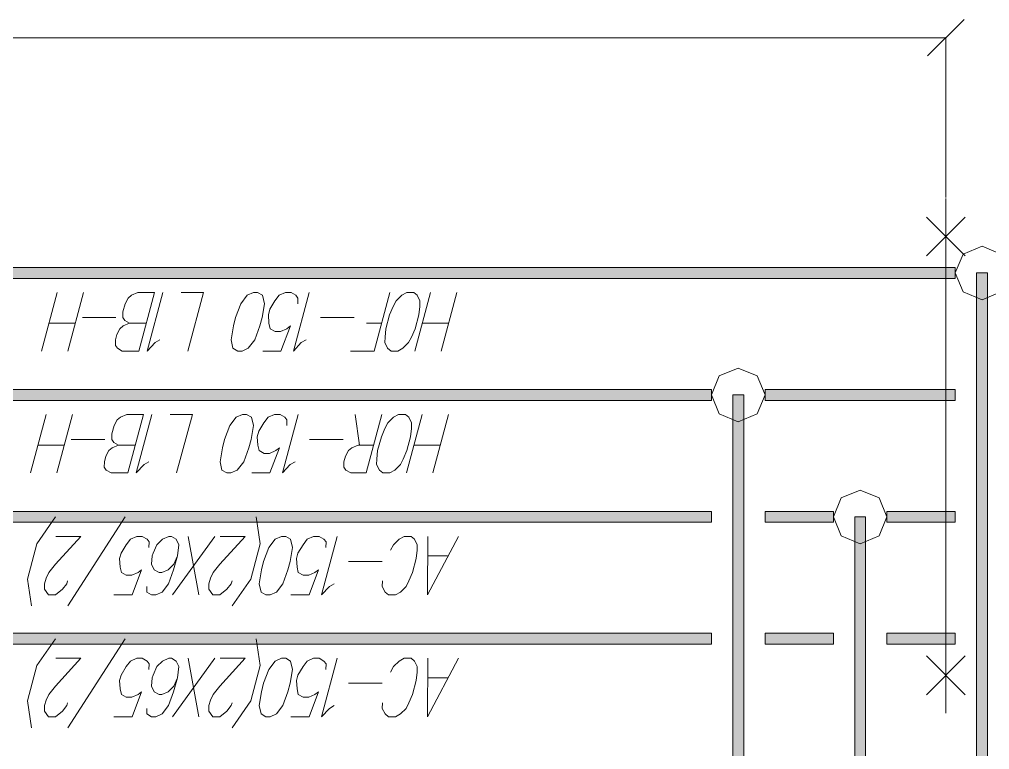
# Model space of a CAD drawing. Header units: millimetres. Extents: x 261 to 114907, y 32 to 1998430.
# Drawn here: x 49039 to 53020, y 1956897 to 1959892 of the extents above; entities that cross this region are included whole.
import ezdxf

# ---------------------------------------------------------------- set-up
doc = ezdxf.new("R2010")
doc.units = ezdxf.units.MM

msp = doc.modelspace()

# ---------------------------------------------------------------- hatches: boundary and pattern name
h = msp.add_hatch(color=0)
h.dxf.hatch_style = 2
h.paths.add_polyline_path([(45699, 1958829.8), (45699, 1958874.6), (52878.9, 1958874.6), (52878.9, 1958829.8)])
h = msp.add_hatch(color=0)
h.dxf.hatch_style = 2
h.paths.add_polyline_path([(53011.7, 1954716.6), (52966.4, 1954716.6), (52966.4, 1958852.2), (53011.7, 1958852.2)])
h = msp.add_hatch(color=0)
h.dxf.hatch_style = 2
h.paths.add_polyline_path([(46699.6, 1958329.5), (46699.6, 1958374.7), (51878.8, 1958374.7), (51878.8, 1958329.5)])
h = msp.add_hatch(color=0)
h.dxf.hatch_style = 2
h.paths.add_polyline_path([(52099, 1958329.5), (52099, 1958374.7), (52878.9, 1958374.7), (52878.9, 1958329.5)])
h = msp.add_hatch(color=0)
h.dxf.hatch_style = 2
h.paths.add_polyline_path([(52011.5, 1955697), (51966.3, 1955697), (51966.3, 1958351.9), (52011.5, 1958351.9)])
h = msp.add_hatch(color=0)
h.dxf.hatch_style = 2
h.paths.add_polyline_path([(47199.4, 1957829.6), (47199.4, 1957874.4), (51878.8, 1957874.4), (51878.8, 1957829.6)])
h = msp.add_hatch(color=0)
h.dxf.hatch_style = 2
h.paths.add_polyline_path([(52099, 1957829.6), (52099, 1957874.4), (52379.1, 1957874.4), (52379.1, 1957829.6)])
h = msp.add_hatch(color=0)
h.dxf.hatch_style = 2
h.paths.add_polyline_path([(52511.4, 1955196.7), (52466.5, 1955196.7), (52466.5, 1957852), (52511.4, 1957852)])
h = msp.add_hatch(color=0)
h.dxf.hatch_style = 2
h.paths.add_polyline_path([(52598.8, 1957829.6), (52598.8, 1957874.4), (52878.9, 1957874.4), (52878.9, 1957829.6)])
h = msp.add_hatch(color=0)
h.dxf.hatch_style = 2
h.paths.add_polyline_path([(47199.4, 1957329.3), (47199.4, 1957374.1), (51878.8, 1957374.1), (51878.8, 1957329.3)])
h = msp.add_hatch(color=0)
h.dxf.hatch_style = 2
h.paths.add_polyline_path([(52099, 1957329.3), (52099, 1957374.1), (52379.1, 1957374.1), (52379.1, 1957329.3)])
h = msp.add_hatch(color=0)
h.dxf.hatch_style = 2
h.paths.add_polyline_path([(52598.8, 1957329.3), (52598.8, 1957374.1), (52878.9, 1957374.1), (52878.9, 1957329.3)])

# ---------------------------------------------------------------- linework, layer by layer
at = {"color": 0, "lineweight": 0}
for points in [[(52765.6, 1959742.4), (52916, 1959892.4)], [(46339.3, 1959817.4), (52841, 1959817.4)], [(52841, 1959161.6), (52841, 1959819.6)], [(52841, 1957046.2), (52841, 1959158.1)], [(52761.3, 1958922.4), (52920.3, 1959081.8)], [(52920.3, 1958922.4), (52761.3, 1959081.8)], [(49129.5, 1958532), (49193.7, 1958772)], [(49302.3, 1958772), (49238.1, 1958532)], [(49594.1, 1958772), (49529.4, 1958532), (49460.9, 1958532), (49441.1, 1958543.6), (49432.9, 1958554.8), (49433.3, 1958577.7), (49439.4, 1958600.5), (49451, 1958623.3), (49465.6, 1958635), (49491.5, 1958646.2), (49560, 1958646.2)], [(49491.5, 1958646.2), (49471.7, 1958657.8), (49463.5, 1958669), (49463.9, 1958692.3), (49473, 1958726.3), (49485, 1958749.2), (49499.3, 1958760.8), (49525.1, 1958772), (49594.1, 1958772)], [(49616, 1958577.7), (49595.8, 1958566.5), (49563.9, 1958532), (49628.1, 1958772)], [(49729.8, 1958532), (49794, 1958772), (49702.6, 1958772)], [(50038.3, 1958532), (50112.4, 1958532), (50151.7, 1958635), (50137, 1958623.3), (50111.2, 1958612.1), (50088.3, 1958612.1), (50068.5, 1958623.3), (50063.3, 1958646.2), (50060.7, 1958680.7), (50067.2, 1958703.5), (50087.5, 1958738), (50105.1, 1958760.8), (50131, 1958772), (50153.8, 1958772), (50173.6, 1958760.8), (50182.3, 1958749.2), (50181.8, 1958726.3)], [(50216.3, 1958577.7), (50196, 1958566.5), (50164.2, 1958532), (50228.4, 1958772)], [(50559.7, 1958772), (50495.5, 1958532), (50398.1, 1958532)], [(50661.4, 1958532), (50725.6, 1958772)], [(50834.2, 1958772), (50770, 1958532)], [(49268.7, 1958646.2), (49160.1, 1958646.2)], [(49435, 1958669), (49297.6, 1958669)], [(50412.4, 1958669), (50274.9, 1958669)], [(50526.1, 1958646.2), (50463.2, 1958646.2)], [(50800.6, 1958646.2), (50692, 1958646.2)], [(49084.3, 1958032.1), (49148.5, 1958272.1)], [(49257.1, 1958272.1), (49192.9, 1958032.1)], [(49548.8, 1958272.1), (49484.2, 1958032.1), (49415.7, 1958032.1), (49395.8, 1958043.3), (49387.6, 1958055), (49388.1, 1958077.8), (49394.1, 1958100.6), (49405.7, 1958123.5), (49420.4, 1958134.7), (49446.2, 1958146.3), (49514.8, 1958146.3)], [(49446.2, 1958146.3), (49426.4, 1958157.5), (49418.2, 1958169.2), (49418.7, 1958192), (49427.7, 1958226.5), (49439.8, 1958249.3), (49454, 1958260.5), (49479.9, 1958272.1), (49548.8, 1958272.1)], [(49570.8, 1958077.8), (49550.5, 1958066.2), (49518.6, 1958032.1), (49582.8, 1958272.1)], [(49684.5, 1958032.1), (49748.8, 1958272.1), (49657.4, 1958272.1)], [(49993.1, 1958032.1), (50067.2, 1958032.1), (50106.4, 1958134.7), (50091.8, 1958123.5), (50065.9, 1958111.8), (50043.1, 1958111.8), (50023.2, 1958123.5), (50018.1, 1958146.3), (50015.5, 1958180.4), (50022, 1958203.2), (50042.2, 1958237.7), (50059.9, 1958260.5), (50085.7, 1958272.1), (50108.6, 1958272.1), (50128.4, 1958260.5), (50137, 1958249.3), (50136.6, 1958226.5)], [(50171.1, 1958077.8), (50150.8, 1958066.2), (50118.9, 1958032.1), (50183.1, 1958272.1)], [(50526.1, 1958272.1), (50461.5, 1958032.1), (50399, 1958032.1), (50379.2, 1958043.3), (50370.6, 1958055), (50371, 1958077.8), (50377, 1958100.6), (50389.1, 1958123.5), (50403.3, 1958134.7), (50429.6, 1958146.3), (50492.5, 1958146.3)], [(50435.2, 1958146.3), (50417.5, 1958272.1)], [(50627.4, 1958032.1), (50691.6, 1958272.1)], [(50800.2, 1958272.1), (50736, 1958032.1)], [(49389.8, 1958169.2), (49252.3, 1958169.2)], [(50367.1, 1958169.2), (50229.7, 1958169.2)], [(49223.5, 1958146.3), (49114.9, 1958146.3)], [(50766.6, 1958146.3), (50658, 1958146.3)], [(49187.3, 1957852), (49111, 1957741.3), (49072.2, 1957596.5), (49089.4, 1957486.2)], [(49473.4, 1957852), (49238.1, 1957486.2)], [(49912.5, 1957486.2), (49988.8, 1957596.5), (50027.6, 1957741.3), (50010.3, 1957852)], [(49236.8, 1957589.1), (49233.8, 1957577.5), (49216.6, 1957554.7), (49187.3, 1957531.8), (49158.8, 1957531.8), (49142, 1957554.7), (49142.5, 1957577.5), (49148.5, 1957600.3), (49160.6, 1957623.2), (49186.8, 1957657.7), (49291.5, 1957771.8), (49189, 1957771.8)], [(49427.3, 1957531.8), (49501.8, 1957531.8), (49540.6, 1957634.8), (49526.4, 1957623.2), (49500.1, 1957612), (49477.3, 1957612), (49457.5, 1957623.2), (49452.3, 1957646), (49450.1, 1957680.5), (49456.2, 1957703.3), (49476.8, 1957737.4), (49494.5, 1957760.6), (49520.4, 1957771.8), (49543.2, 1957771.8), (49563, 1957760.6), (49571.2, 1957749), (49570.8, 1957726.2)], [(49687.6, 1957691.7), (49672.5, 1957657.7), (49649.2, 1957634.8), (49623.4, 1957623.2), (49612.2, 1957623.2), (49592.3, 1957634.8), (49581.1, 1957657.7), (49584.6, 1957691.7), (49587.6, 1957703.3), (49602.7, 1957737.4), (49625.9, 1957760.6), (49651.8, 1957771.8), (49663.4, 1957771.8), (49682.8, 1957760.6), (49694, 1957737.4), (49687.6, 1957691.7), (49672, 1957634.8), (49651.4, 1957577.5), (49624.6, 1957543.5), (49598.8, 1957531.8), (49581.6, 1957531.8), (49562.2, 1957543.5), (49562.2, 1957566.3)], [(49840.5, 1957771.8), (49667.3, 1957531.8)], [(49775.9, 1957531.8), (49731.9, 1957771.8)], [(49911.6, 1957589.1), (49908.2, 1957577.5), (49891, 1957554.7), (49861.7, 1957531.8), (49833.2, 1957531.8), (49816.4, 1957554.7), (49816.8, 1957577.5), (49822.9, 1957600.3), (49834.9, 1957623.2), (49861.2, 1957657.7), (49965.9, 1957771.8), (49863.4, 1957771.8)], [(50153.4, 1957531.8), (50227.5, 1957531.8), (50266.7, 1957634.8), (50252.1, 1957623.2), (50226.2, 1957612), (50203.4, 1957612), (50183.5, 1957623.2), (50178.4, 1957646), (50175.8, 1957680.5), (50182.3, 1957703.3), (50202.9, 1957737.4), (50220.2, 1957760.6), (50246, 1957771.8), (50268.9, 1957771.8), (50288.7, 1957760.6), (50297.3, 1957749), (50296.9, 1957726.2)], [(50331.4, 1957577.5), (50311.1, 1957566.3), (50279.2, 1957531.8), (50343.4, 1957771.8)], [(50528.7, 1957589.1), (50528.3, 1957566.3), (50539.5, 1957543.5), (50553.3, 1957531.8), (50582.1, 1957531.8), (50602.4, 1957543.5), (50625.7, 1957566.3), (50637.3, 1957589.1), (50652.4, 1957623.2), (50667.5, 1957680.5), (50670.9, 1957714.5), (50671.3, 1957737.4), (50660.6, 1957760.6), (50646.4, 1957771.8), (50617.9, 1957771.8), (50597.7, 1957760.6), (50574.4, 1957737.4), (50562.3, 1957714.5)], [(50840.7, 1957771.8), (50713.6, 1957531.8), (50714.9, 1957771.8)], [(50796.3, 1957691.7), (50716.2, 1957691.7)], [(50527.4, 1957668.9), (50390, 1957668.9)], [(49187.3, 1957351.7), (49111, 1957241.4), (49072.2, 1957096.6), (49089.4, 1956985.9)], [(49473.4, 1957351.7), (49238.1, 1956985.9)], [(49912.5, 1956985.9), (49988.8, 1957096.6), (50027.6, 1957241.4), (50010.3, 1957351.7)], [(49236.8, 1957088.8), (49233.8, 1957077.6), (49216.6, 1957054.4), (49187.3, 1957031.5), (49158.8, 1957031.5), (49142, 1957054.4), (49142.5, 1957077.6), (49148.5, 1957100.5), (49160.6, 1957123.3), (49186.8, 1957157.4), (49291.5, 1957271.6), (49189, 1957271.6)], [(49427.3, 1957031.5), (49501.8, 1957031.5), (49540.6, 1957134.5), (49526.4, 1957123.3), (49500.1, 1957111.7), (49477.3, 1957111.7), (49457.5, 1957123.3), (49452.3, 1957146.2), (49450.1, 1957180.2), (49456.2, 1957203), (49476.8, 1957237.5), (49494.5, 1957260.4), (49520.4, 1957271.6), (49543.2, 1957271.6), (49563, 1957260.4), (49571.2, 1957248.7), (49570.8, 1957225.9)], [(49687.6, 1957191.8), (49672.5, 1957157.4), (49649.2, 1957134.5), (49623.4, 1957123.3), (49612.2, 1957123.3), (49592.3, 1957134.5), (49581.1, 1957157.4), (49584.6, 1957191.8), (49587.6, 1957203), (49602.7, 1957237.5), (49625.9, 1957260.4), (49651.8, 1957271.6), (49663.4, 1957271.6), (49682.8, 1957260.4), (49694, 1957237.5), (49687.6, 1957191.8), (49672, 1957134.5), (49651.4, 1957077.6), (49624.6, 1957043.2), (49598.8, 1957031.5), (49581.6, 1957031.5), (49562.2, 1957043.2), (49562.2, 1957066)], [(49840.5, 1957271.6), (49667.3, 1957031.5)], [(49775.9, 1957031.5), (49731.9, 1957271.6)], [(49911.6, 1957088.8), (49908.2, 1957077.6), (49891, 1957054.4), (49861.7, 1957031.5), (49833.2, 1957031.5), (49816.4, 1957054.4), (49816.8, 1957077.6), (49822.9, 1957100.5), (49834.9, 1957123.3), (49861.2, 1957157.4), (49965.9, 1957271.6), (49863.4, 1957271.6)], [(50153.4, 1957031.5), (50227.5, 1957031.5), (50266.7, 1957134.5), (50252.1, 1957123.3), (50226.2, 1957111.7), (50203.4, 1957111.7), (50183.5, 1957123.3), (50178.4, 1957146.2), (50175.8, 1957180.2), (50182.3, 1957203), (50202.9, 1957237.5), (50220.2, 1957260.4), (50246, 1957271.6), (50268.9, 1957271.6), (50288.7, 1957260.4), (50297.3, 1957248.7), (50296.9, 1957225.9)], [(50331.4, 1957077.6), (50311.1, 1957066), (50279.2, 1957031.5), (50343.4, 1957271.6)], [(50528.7, 1957088.8), (50528.3, 1957066), (50539.5, 1957043.2), (50553.3, 1957031.5), (50582.1, 1957031.5), (50602.4, 1957043.2), (50625.7, 1957066), (50637.3, 1957088.8), (50652.4, 1957123.3), (50667.5, 1957180.2), (50670.9, 1957214.7), (50671.3, 1957237.5), (50660.6, 1957260.4), (50646.4, 1957271.6), (50617.9, 1957271.6), (50597.7, 1957260.4), (50574.4, 1957237.5), (50562.3, 1957214.7)], [(50840.7, 1957271.6), (50713.6, 1957031.5), (50714.9, 1957271.6)], [(52761.3, 1957281.5), (52920.3, 1957122)], [(52920.3, 1957281.5), (52761.3, 1957122)], [(50527.4, 1957169), (50390, 1957169)], [(50796.3, 1957191.8), (50716.2, 1957191.8)]]:
    msp.add_lwpolyline(points, dxfattribs=at)
for points in [[(52878.9, 1958852.2), (52911.3, 1958929.7), (52989.3, 1958962), (53066.8, 1958929.7), (53099.1, 1958852.2), (53066.8, 1958774.2), (52989.3, 1958742.3), (52911.3, 1958774.2)], [(45699, 1958829.8), (45699, 1958874.6), (52878.9, 1958874.6), (52878.9, 1958829.8)], [(53011.7, 1954716.6), (52966.4, 1954716.6), (52966.4, 1958852.2), (53011.7, 1958852.2)], [(50034.9, 1958669), (50025.8, 1958635), (50004.7, 1958577.7), (49978.4, 1958543.6), (49952.6, 1958532), (49935.3, 1958532), (49915.5, 1958543.6), (49907.8, 1958577.7), (49917.2, 1958635), (49926.3, 1958669), (49947.4, 1958726.3), (49973.7, 1958760.8), (49999.5, 1958772), (50016.8, 1958772), (50036.6, 1958760.8), (50044.4, 1958726.3)], [(50678.2, 1958680.7), (50662.7, 1958623.3), (50648.1, 1958589.3), (50636, 1958566.5), (50612.7, 1958543.6), (50592.5, 1958532), (50564, 1958532), (50549.8, 1958543.6), (50539.1, 1958566.5), (50539.5, 1958589.3), (50542.9, 1958623.3), (50558, 1958680.7), (50573.1, 1958715.1), (50584.7, 1958738), (50608, 1958760.8), (50628.3, 1958772), (50657.1, 1958772), (50670.9, 1958760.8), (50682.1, 1958738), (50681.7, 1958715.1)], [(51878.8, 1958351.9), (51911.1, 1958429.9), (51988.7, 1958462.2), (52066.7, 1958429.9), (52099, 1958351.9), (52066.7, 1958274.3), (51988.7, 1958242), (51911.1, 1958274.3)], [(46699.6, 1958329.5), (46699.6, 1958374.7), (51878.8, 1958374.7), (51878.8, 1958329.5)], [(52099, 1958329.5), (52099, 1958374.7), (52878.9, 1958374.7), (52878.9, 1958329.5)], [(52011.5, 1955697), (51966.3, 1955697), (51966.3, 1958351.9), (52011.5, 1958351.9)], [(49989.6, 1958169.2), (49980.6, 1958134.7), (49959.5, 1958077.8), (49933.2, 1958043.3), (49907.3, 1958032.1), (49890.1, 1958032.1), (49870.3, 1958043.3), (49862.5, 1958077.8), (49872, 1958134.7), (49881, 1958169.2), (49902.2, 1958226.5), (49928.4, 1958260.5), (49954.3, 1958272.1), (49971.5, 1958272.1), (49991.4, 1958260.5), (49999.5, 1958226.5)], [(50644.2, 1958180.4), (50629.1, 1958123.5), (50614, 1958089), (50602.4, 1958066.2), (50579.1, 1958043.3), (50558.9, 1958032.1), (50530.4, 1958032.1), (50516.2, 1958043.3), (50505, 1958066.2), (50505.4, 1958089), (50508.9, 1958123.5), (50524.4, 1958180.4), (50539.1, 1958214.8), (50551.1, 1958237.7), (50574.4, 1958260.5), (50594.6, 1958272.1), (50623.1, 1958272.1), (50637.3, 1958260.5), (50648.1, 1958237.7), (50648.1, 1958214.8)], [(52379.1, 1957852), (52411.4, 1957929.6), (52489, 1957961.9), (52567, 1957929.6), (52598.8, 1957852), (52567, 1957774), (52489, 1957741.7), (52411.4, 1957774)], [(47199.4, 1957829.6), (47199.4, 1957874.4), (51878.8, 1957874.4), (51878.8, 1957829.6)], [(52099, 1957829.6), (52099, 1957874.4), (52379.1, 1957874.4), (52379.1, 1957829.6)], [(52511.4, 1955196.7), (52466.5, 1955196.7), (52466.5, 1957852), (52511.4, 1957852)], [(52598.8, 1957829.6), (52598.8, 1957874.4), (52878.9, 1957874.4), (52878.9, 1957829.6)], [(50149.9, 1957668.9), (50140.9, 1957634.8), (50119.8, 1957577.5), (50093.5, 1957543.5), (50067.6, 1957531.8), (50050.4, 1957531.8), (50030.6, 1957543.5), (50022.8, 1957577.5), (50032.3, 1957634.8), (50041.3, 1957668.9), (50062.5, 1957726.2), (50088.7, 1957760.6), (50114.6, 1957771.8), (50131.8, 1957771.8), (50151.7, 1957760.6), (50159.8, 1957726.2)], [(47199.4, 1957329.3), (47199.4, 1957374.1), (51878.8, 1957374.1), (51878.8, 1957329.3)], [(52099, 1957329.3), (52099, 1957374.1), (52379.1, 1957374.1), (52379.1, 1957329.3)], [(52598.8, 1957329.3), (52598.8, 1957374.1), (52878.9, 1957374.1), (52878.9, 1957329.3)], [(50149.9, 1957169), (50140.9, 1957134.5), (50119.8, 1957077.6), (50093.5, 1957043.2), (50067.6, 1957031.5), (50050.4, 1957031.5), (50030.6, 1957043.2), (50022.8, 1957077.6), (50032.3, 1957134.5), (50041.3, 1957169), (50062.5, 1957225.9), (50088.7, 1957260.4), (50114.6, 1957271.6), (50131.8, 1957271.6), (50151.7, 1957260.4), (50159.8, 1957225.9)]]:
    msp.add_lwpolyline(points, close=True, dxfattribs=at)

doc.saveas('drawing.dxf')
